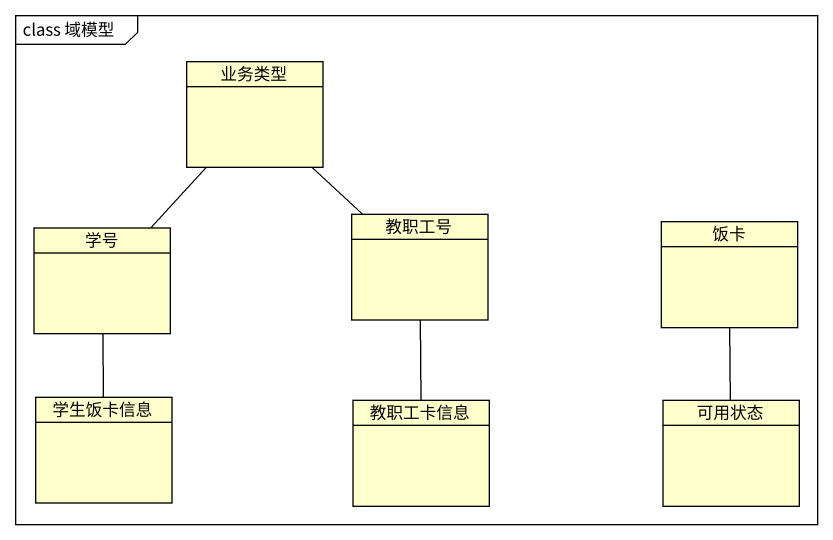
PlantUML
@startuml
mainframe class 域模型
hide circle
hide empty members
class 业务类型
class 学号
class 教职工号
class 饭卡
class 学生饭卡信息
class 教职工卡信息
class 可用状态
业务类型 -- 学号
业务类型 -- 教职工号
学号 -- 学生饭卡信息
教职工号 -- 教职工卡信息
可用状态 -up- 饭卡
@enduml
